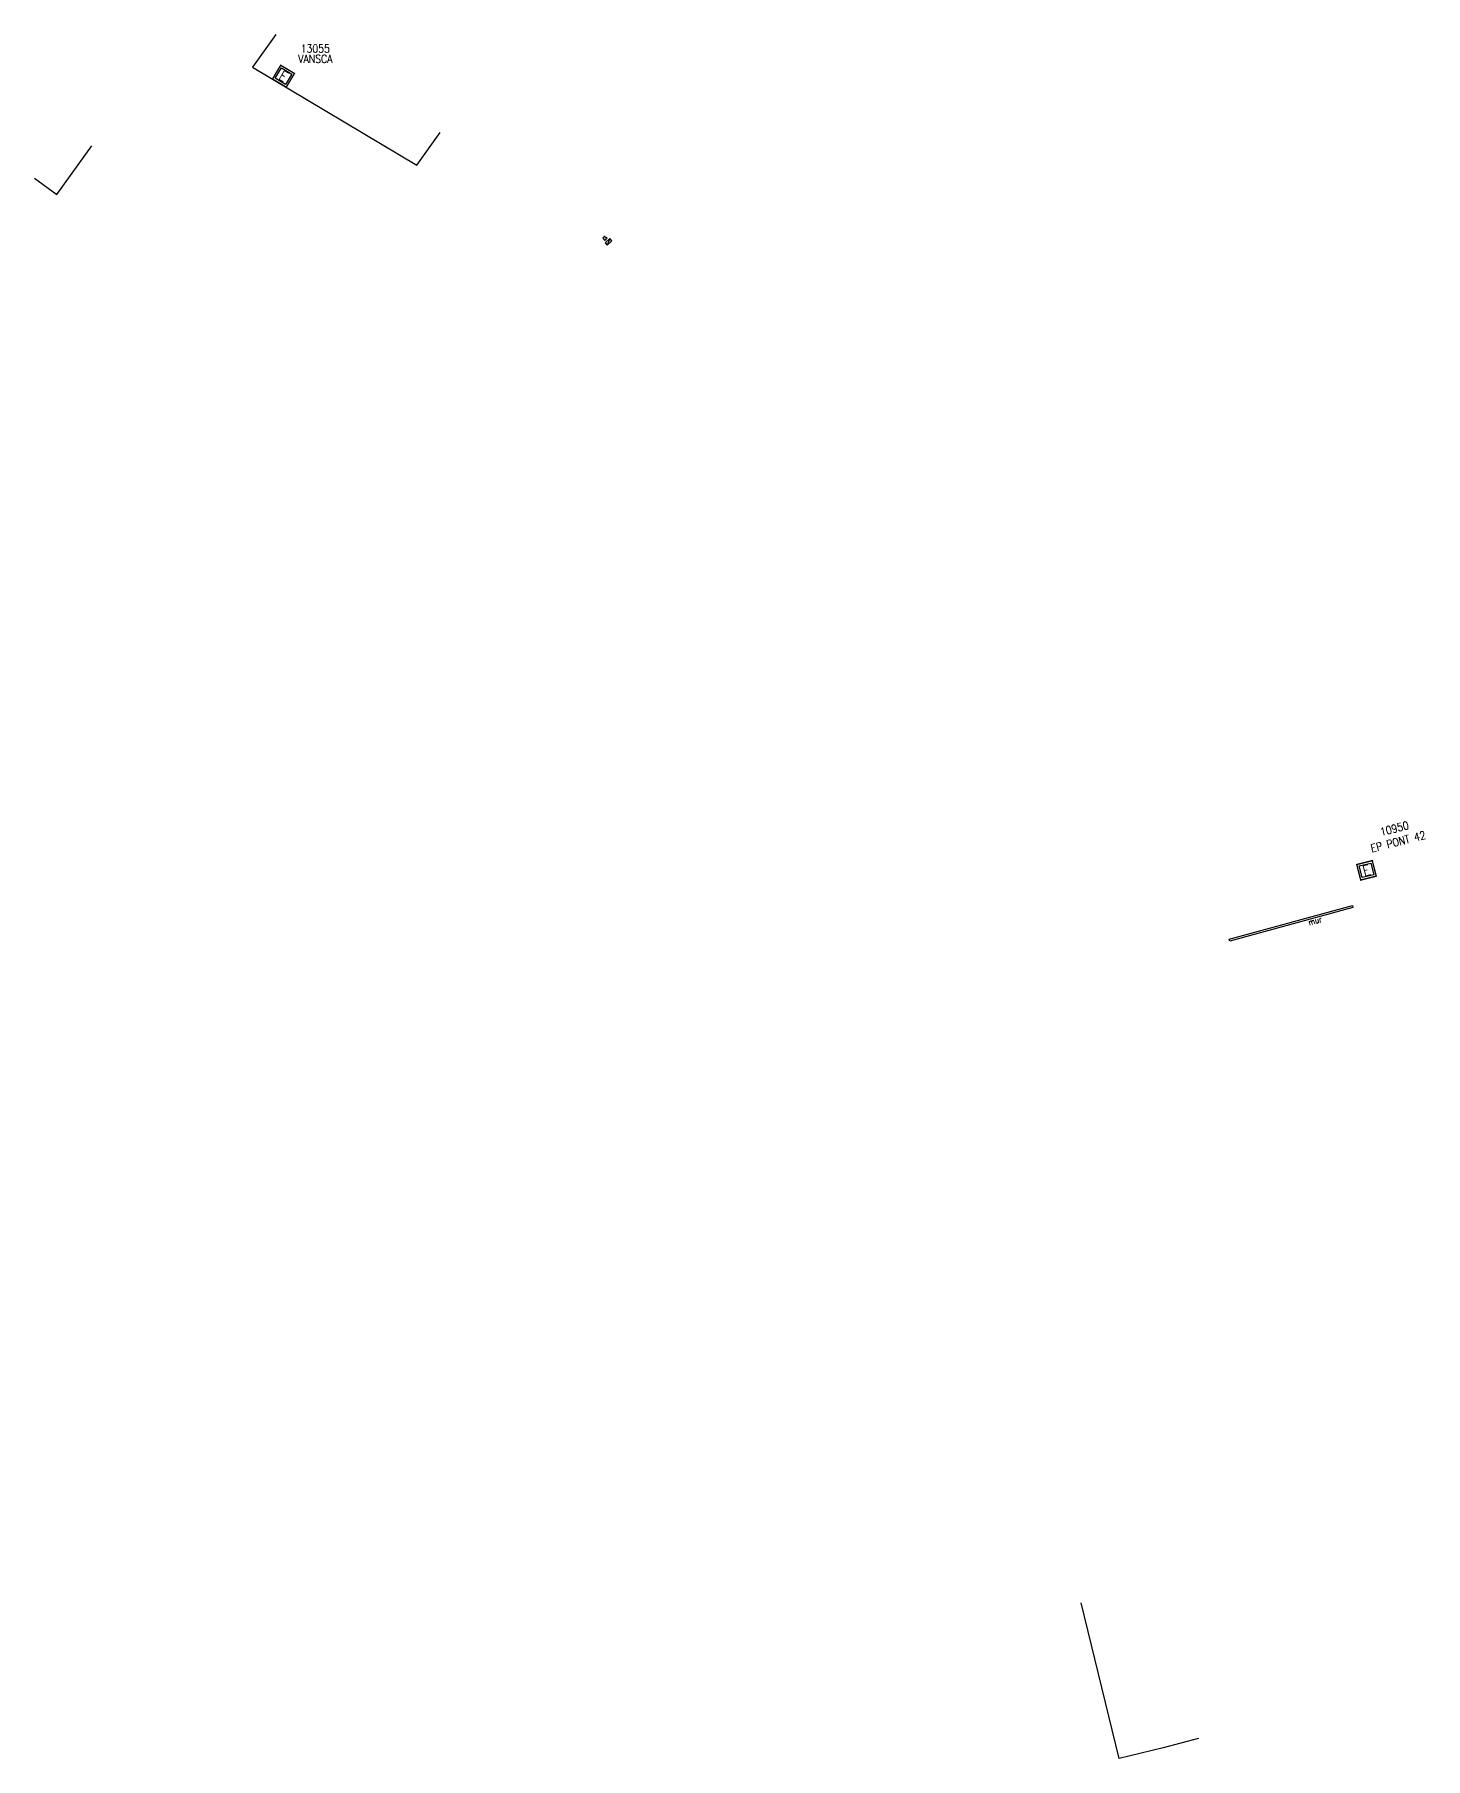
# Model space of a CAD drawing. Header units: millimetres. Extents: x 132073 to 133000, y 131000 to 131995.
# Drawn here: x 132643.4 to 132991.1, y 131564.1 to 131994.8 of the extents above; entities that cross this region are included whole.
import ezdxf
from ezdxf.enums import TextEntityAlignment as Align

# ---------------------------------------------------------------- set-up
doc = ezdxf.new("R2010")
doc.units = ezdxf.units.MM
doc.layers.get('0').update_dxf_attribs({"linetype": 'CONTINUOUS'})
for name, color, linetype in [('M_110', 1, 'M_ST_10'), ('M_200', 7, 'CONTINUOUS'), ('W0100', 7, 'CONTINUOUS'), ('W0432', 7, 'CONTINUOUS')]:
    doc.layers.add(name, color=color, linetype=linetype)
doc.styles.add('M_ROMANS', font='ROMANS.shx', dxfattribs={"width": 0.75})
doc.styles.get("Standard").update_dxf_attribs({"font": 'romans.shx', "width": 0.85})
doc.linetypes.add('M_ST_10', pattern='A,5,-0.3,["++",Standard,S=1,R=0,X=0,Y=-0.5],-2.8', length=8.1)

# ---------------------------------------------------------------- blocks, each defined once
blk = doc.blocks.new('M_200_59')
at = {"layer": 'M_200', "color": 0, "linetype": 'Continuous', "const_width": 0.35, "flags": 128}
blk.add_lwpolyline([(4, 4), (4, 0), (0, 0), (0, 4)], close=True, dxfattribs=at)
at = {"layer": 'M_200', "color": 0, "linetype": 'Continuous'}
blk.add_lwpolyline([(0.5, 3.5), (3.5, 3.5), (3.5, 0.5), (0.5, 0.5)], close=True, dxfattribs=at)
at = {"layer": 'M_200', "insert": (2, 2), "char_height": 2.5, "width": 4, "attachment_point": 5}
blk.add_mtext('E', dxfattribs=at)
at = {"layer": 'M_200', "color": 0, "linetype": 'Continuous', "width": 0.85}
for tag, p in [('NUM', (2, 17.06)), ('NOM', (2, 10.65))]:
    blk.add_attdef(tag, text='', height=4, dxfattribs=at).set_placement(p, align=Align.MIDDLE)
at = {"layer": 'M_200', "color": 0, "linetype": 'Continuous', "style": 'M_ROMANS', "width": 0.75, "flags": 3}
for tag, p in [('DEF_LEG', (1.87, -2.99)), ('DEF_COUP', (1.87, -5.49)), ('DEF_TYPE', (1.87, -7.99))]:
    blk.add_attdef(tag, text='', height=1.2, dxfattribs=at).set_placement(p, align=Align.MIDDLE)
blk = doc.blocks.new('T432')
at = {"flags": 128}
for points in [[(0.8, 0.8), (-0.8, 0.8)], [(-0.8, 0.8), (-0.8, 0)], [(0.8, 0.8), (-0.8, 0)], [(-0.8, 0), (0.8, 0)], [(-0.4, 2.1), (-0.4, 1.3)], [(-0.4, 1.3), (0.4, 1.3)], [(-0.39, 2.1), (0.41, 2.1)], [(0, 1.7), (0.4, 1.7)], [(0.4, 1.3), (0.4, 1.7)], [(0.8, 0), (0.8, 0.8)]]:
    blk.add_lwpolyline(points, dxfattribs=at)

msp = doc.modelspace()

# ---------------------------------------------------------------- linework, layer by layer
at = {"layer": 'M_110', "color": 252, "linetype": 'ByBlock', "flags": 128}
msp.add_lwpolyline([(132972.99, 131776.73), (132942.19, 131768.28), (132942.06, 131768.76), (132972.86, 131777.21)], close=True, dxfattribs=at)
at = {"layer": 'W0100', "color": 252, "flags": 128}
for points in [[(132703.75, 131994.84), (132697.94, 131986.7), (132739.03, 131962.17), (132744.84, 131970.31)], [(132643.45, 131958.92), (132649.05, 131954.89), (132657.78, 131967.03)], [(132934.37, 131569.03), (132925.57, 131566.76), (132914.52, 131564.06), (132905.02, 131603)]]:
    msp.add_lwpolyline(points, dxfattribs=at)

# ---------------------------------------------------------------- block references
at = {"layer": 'M_200'}
ref = msp.add_blockref('M_200_59', (132702.94, 131983.72), dxfattribs=dict(at, rotation=329.1585573513307))
ref.add_attrib('NUM', '13055', dxfattribs={"color": 0, "linetype": 'Continuous', "height": 2, "width": 0.85}).set_placement((132713.63, 131991.32), align=Align.MIDDLE)
ref.add_attrib('NOM', 'VANSCA', dxfattribs={"color": 0, "linetype": 'Continuous', "height": 2, "width": 0.85}).set_placement((132713.66, 131988.76), align=Align.MIDDLE)
ref = msp.add_blockref('M_200_59', (132974.93, 131783.56), dxfattribs=dict(at, rotation=14.26400796077875))
ref.add_attrib('NUM', '10950', dxfattribs={"color": 0, "linetype": 'Continuous', "height": 2, "rotation": 14.264, "width": 0.85}).set_placement((132983.34, 131796.45), align=Align.MIDDLE)
ref.add_attrib('NOM', 'EP PONT 42', dxfattribs={"color": 0, "linetype": 'Continuous', "height": 2, "rotation": 14.264, "width": 0.85}).set_placement((132984.28, 131793.17), align=Align.MIDDLE)
at = {"layer": 'W0432', "rotation": 42.88236576806113}
msp.add_blockref('T432', (132787.21, 131942.72), dxfattribs=at)

# ---------------------------------------------------------------- texts
at = {"layer": 'M_110', "color": 252, "linetype": 'ByBlock', "width": 0.85}
msp.add_text('mur', height=1.5, rotation=14.6151, dxfattribs=at).set_placement((132963.5, 131773.39), align=Align.MIDDLE)

doc.saveas('drawing.dxf')
